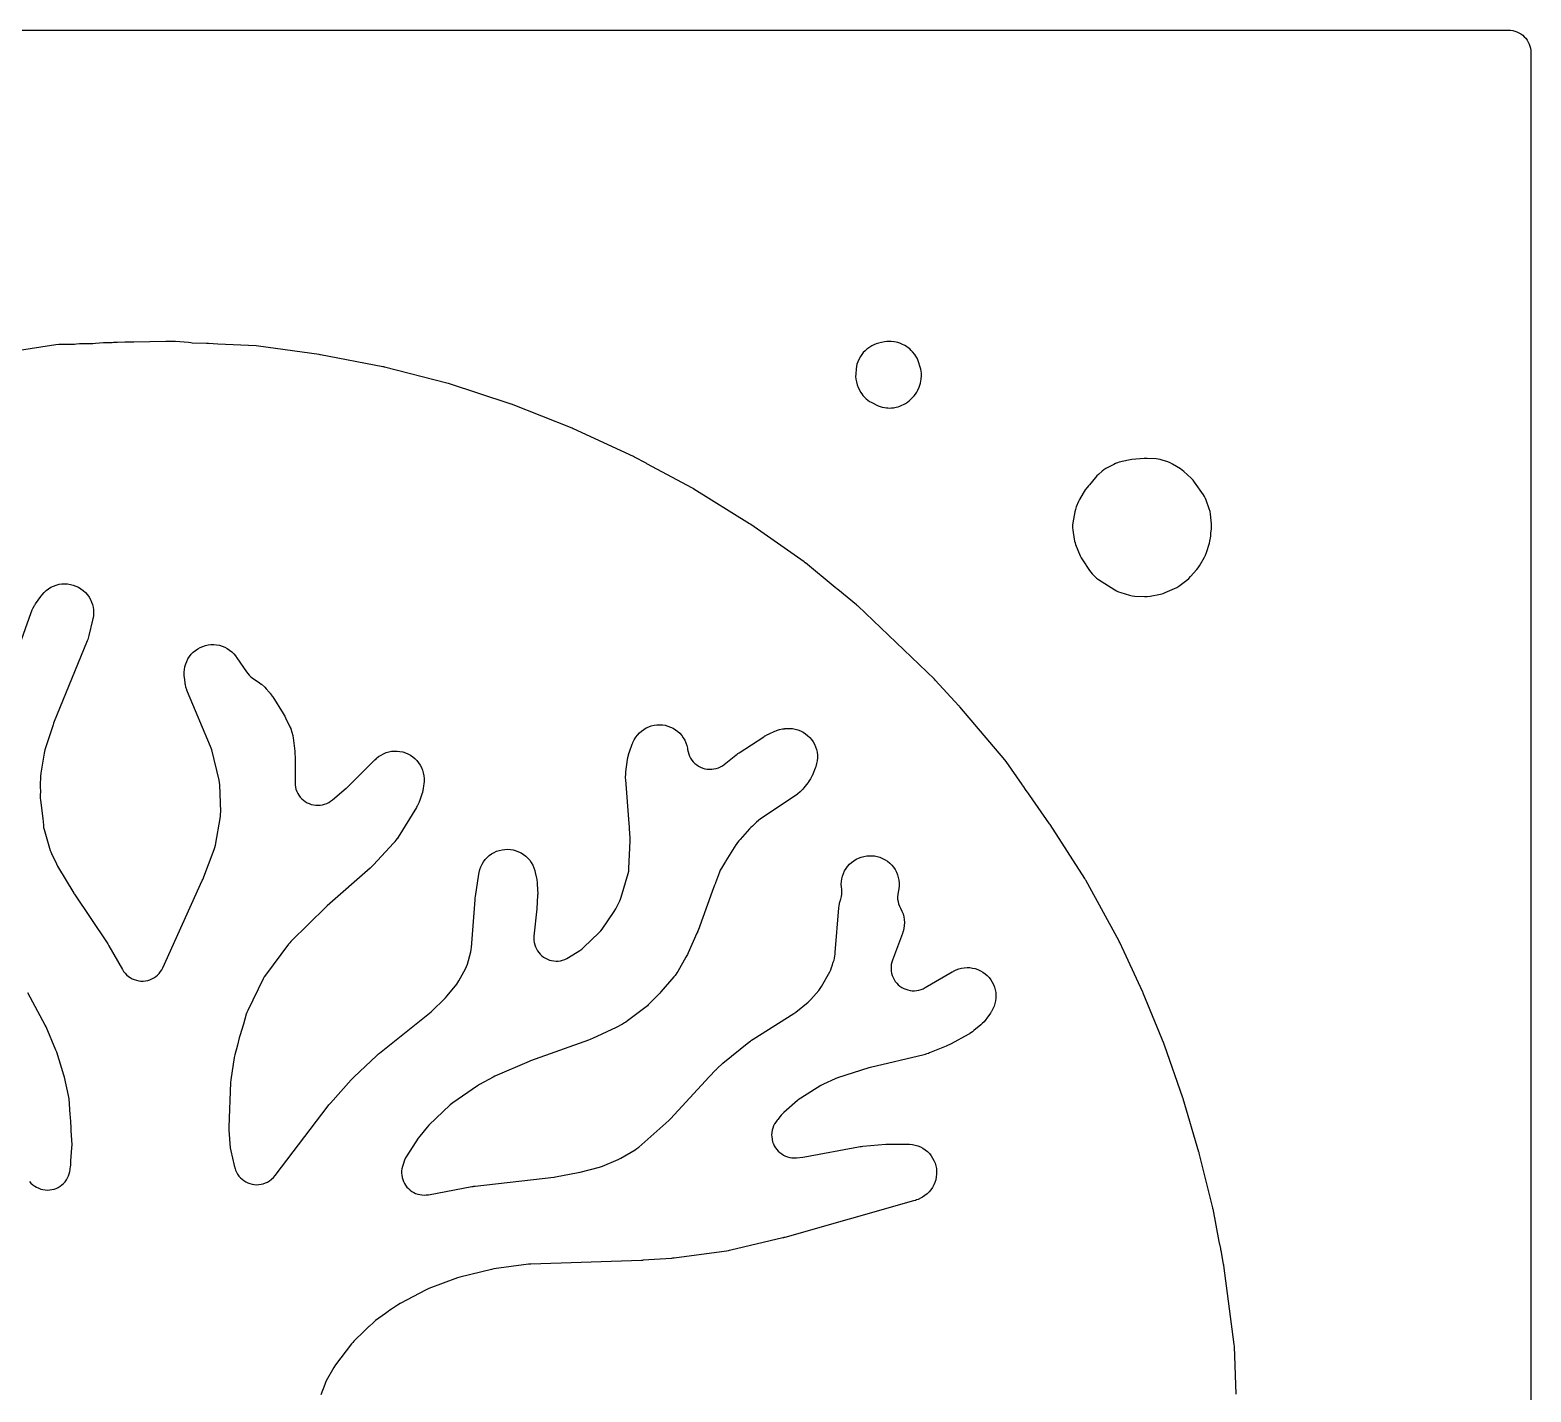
# Model space of a CAD drawing. Header units: millimetres. Extents: x 0 to 300, y 0 to 300.
# Drawn here: x 134.7 to 300.1, y 150 to 300.1 of the extents above; entities that cross this region are included whole.
import ezdxf

# ---------------------------------------------------------------- set-up
doc = ezdxf.new("R2010")
doc.units = ezdxf.units.MM
doc.layers.add('CUT', color=7, linetype='CONTINUOUS')

msp = doc.modelspace()

# ---------------------------------------------------------------- linework, layer by layer
at = {"layer": 'CUT'}
for points in [[(2.4114, 300.1485), (297.5886, 300.1485), (297.8947, 300.1335), (298.1371, 300.0975), (298.3748, 300.038), (298.6056, 299.9554), (298.8271, 299.8507), (299.0373, 299.7247), (299.2341, 299.5787), (299.4156, 299.4142), (299.5802, 299.2326), (299.7262, 299.0358), (299.8521, 298.8256), (299.9569, 298.6041), (300.0395, 298.3734), (300.099, 298.1357), (300.135, 297.8933), (300.15, 297.5872), (300.15, 297.0119), (300.15, 2.4114)], [(267.6623, 149.7432), (267.4548, 155.0187), (267.4354, 155.2458), (266.2937, 163.9439), (266.2898, 163.9718), (266.2891, 163.9768), (266.2696, 164.0939), (265.9848, 165.5803), (265.9761, 165.645), (265.9718, 165.6752), (265.971, 165.6806), (265.9489, 165.8069), (265.7924, 166.5852), (265.1045, 170.1765), (265.0995, 170.2017), (265.0986, 170.2061), (265.075, 170.3114), (263.5845, 176.332), (263.5681, 176.3949), (263.5642, 176.4089), (263.5511, 176.455), (261.8136, 182.323), (261.8067, 182.346), (261.8054, 182.35), (261.7739, 182.446), (259.7455, 188.2189), (259.7218, 188.2834), (259.7164, 188.2977), (259.6978, 188.3449), (257.4151, 193.9676), (257.4059, 193.99), (257.4042, 193.9939), (257.3631, 194.087), (254.8206, 199.5436), (254.8078, 199.5707), (254.8055, 199.5755), (254.748, 199.6878), (251.0721, 206.4409), (251.0549, 206.4719), (251.0518, 206.4774), (250.9749, 206.605), (247.145, 212.5505), (247.1146, 212.5966), (247.1077, 212.6067), (247.0846, 212.6403), (244.8932, 215.7713), (244.8078, 215.8979), (244.788, 215.9268), (244.7844, 215.9319), (244.7175, 216.0224), (244.4429, 216.4147), (244.2319, 216.7319), (244.105, 216.9059), (244.0571, 216.9659), (242.2854, 219.4974), (242.1472, 219.6769), (237.1883, 225.5487), (237.1433, 225.6005), (237.133, 225.6121), (237.0989, 225.6495), (234.486, 228.4597), (234.4671, 228.4798), (234.4638, 228.4833), (234.3822, 228.5652), (225.9481, 236.6542), (225.9206, 236.6801), (225.9156, 236.6847), (225.7957, 236.7894), (223.7389, 238.472), (223.6468, 238.5527), (223.4679, 238.6937), (220.1704, 241.3914), (220.1433, 241.4132), (220.1386, 241.417), (220.0216, 241.5046), (214.1461, 245.64), (214.1239, 245.6554), (214.12, 245.6581), (214.0254, 245.7201), (207.885, 249.5465), (207.8582, 249.5629), (207.8534, 249.5658), (207.7385, 249.6313), (202.6914, 252.3349), (202.6846, 252.3387), (202.6515, 252.3572), (202.6455, 252.3605), (202.6085, 252.3793), (201.3447, 253.0562), (201.32, 253.0693), (201.3157, 253.0716), (201.2105, 253.1233), (194.6045, 256.1828), (194.5797, 256.1942), (194.5753, 256.1961), (194.4695, 256.2408), (187.7767, 258.8897), (187.7493, 258.9004), (187.7444, 258.9023), (187.6278, 258.9436), (180.8102, 261.1696), (180.781, 261.1789), (180.7759, 261.1805), (180.6521, 261.2158), (173.7572, 262.9899), (173.7277, 262.9973), (173.7225, 262.9986), (173.5978, 263.0257), (166.7123, 264.3401), (166.6886, 264.3445), (166.6844, 264.3452), (166.5843, 264.3613), (159.8681, 265.2968), (159.6301, 265.3184), (155.4139, 265.4988), (154.3662, 265.5957), (154.3299, 265.5988), (154.3234, 265.5993), (154.1703, 265.6064), (152.5606, 265.6327), (152.4195, 265.6648), (152.1709, 265.6956), (150.7323, 265.801), (150.5024, 265.8073), (149.9731, 265.7973), (149.9154, 265.8015), (149.6834, 265.8077), (146.1478, 265.7372), (145.3517, 265.7502), (145.3171, 265.7505), (145.311, 265.7505), (145.1656, 265.7466), (144.3554, 265.7015), (144.0248, 265.6949), (143.9664, 265.693), (143.9533, 265.6924), (143.9102, 265.6902), (143.7403, 265.6799), (143.0144, 265.6662), (142.9777, 265.6653), (142.971, 265.665), (142.8163, 265.655), (141.9317, 265.5703), (141.614, 265.551), (140.1707, 265.5479), (139.8288, 265.5237), (139.6182, 265.4941), (137.8916, 265.4636), (137.5541, 265.4347), (133.0769, 264.7432)], [(133.3639, 231.779), (134.8263, 235.948), (134.8882, 236.1119), (134.8999, 236.1409), (135.0344, 236.4335), (135.1956, 236.7123), (135.2125, 236.7386), (135.3106, 236.8838), (135.8936, 237.7044), (136.0066, 237.8553), (136.0275, 237.8817), (136.2555, 238.1426), (136.4864, 238.3585), (136.7378, 238.5502), (137.0071, 238.7156), (137.2917, 238.8532), (137.5886, 238.9615), (137.895, 239.0394), (138.2076, 239.0862), (138.5233, 239.1014), (138.839, 239.0848), (139.1514, 239.0365), (139.4574, 238.9572), (139.7538, 238.8475), (140.0378, 238.7087), (140.3064, 238.542), (140.5569, 238.3492), (140.7996, 238.1201), (141.021, 237.8652), (141.2013, 237.612), (141.3505, 237.3539), (141.4746, 237.0827), (141.5724, 236.8011), (141.6432, 236.5115), (141.6862, 236.2164), (141.701, 235.9186), (141.6876, 235.6208), (141.6421, 235.2972), (141.6361, 235.2659), (141.5989, 235.0921), (141.1948, 233.4017), (141.1587, 233.2625), (141.1518, 233.2377), (141.0638, 232.9642), (141.0549, 232.94), (141.0031, 232.8059), (137.3005, 223.746), (137.2871, 223.7126), (137.2847, 223.7064), (137.2336, 223.5637), (136.3318, 220.7762), (136.2816, 220.5989), (136.2445, 220.4184), (135.8791, 218.2301), (135.8457, 217.8773), (135.8217, 216.8627), (135.8295, 216.5975), (135.853, 216.3138), (135.8275, 215.6746), (135.8279, 215.4642), (135.8461, 215.2546), (136.1091, 213.2187), (136.1691, 212.4927), (136.2028, 212.2414), (136.2618, 211.9948), (136.9322, 209.7108), (136.9926, 209.5305), (137.0666, 209.3553), (137.6025, 208.2101), (137.7233, 207.9831), (139.5222, 204.9855), (139.5352, 204.9641), (139.5376, 204.9603), (139.5947, 204.8715), (143.1975, 199.5229), (143.2762, 199.401), (143.3282, 199.317), (143.4022, 199.192), (144.8868, 196.5708), (145.0208, 196.3596), (145.1752, 196.1629), (145.3485, 195.9825), (145.539, 195.8204), (145.7447, 195.6782), (145.9636, 195.5572), (146.1934, 195.4586), (146.432, 195.3836), (146.6769, 195.3327), (146.9257, 195.3066), (147.1758, 195.3054), (147.4247, 195.3293), (147.6701, 195.3779), (147.9093, 195.4508), (148.1401, 195.5472), (148.3601, 195.6662), (148.5671, 195.8066), (148.759, 195.967), (148.934, 196.1457), (149.0902, 196.341), (149.2261, 196.551), (149.3404, 196.7735), (153.6774, 206.3722), (153.6885, 206.3973), (153.6905, 206.4018), (153.7345, 206.5086), (155.0024, 209.805), (155.0791, 210.0377), (155.1326, 210.2768), (155.6822, 213.4572), (155.7126, 213.7085), (155.7175, 213.9616), (155.6238, 216.9366), (155.6019, 217.1975), (155.5528, 217.4546), (154.7346, 220.7844), (154.6798, 220.9744), (154.6102, 221.1595), (152.0613, 227.2017), (151.9976, 227.3631), (151.9868, 227.3923), (151.8904, 227.6968), (151.8226, 228.0089), (151.8175, 228.0396), (151.7925, 228.2115), (151.7229, 228.783), (151.705, 228.9674), (151.7026, 229.0004), (151.695, 229.341), (151.7188, 229.6508), (151.773, 229.9568), (151.8571, 230.2559), (151.9704, 230.5453), (152.1116, 230.822), (152.2795, 231.0835), (152.4724, 231.3271), (152.6884, 231.5506), (152.9253, 231.7516), (153.181, 231.9282), (153.4528, 232.0787), (153.7382, 232.2017), (154.0343, 232.2959), (154.3383, 232.3605), (154.6471, 232.3947), (154.9578, 232.3982), (155.2674, 232.3711), (155.5728, 232.3136), (155.8709, 232.2262), (156.1591, 232.1098), (156.4343, 231.9655), (156.6939, 231.7948), (156.9355, 231.5993), (157.1565, 231.3809), (157.374, 231.1188), (157.3938, 231.0923), (157.5013, 230.9413), (158.5516, 229.3852), (158.6902, 229.1992), (158.8454, 229.0268), (159.0159, 228.8696), (159.2002, 228.7288), (159.9877, 228.1833), (160.1706, 228.0483), (160.2024, 228.0232), (160.5419, 227.7212), (160.5705, 227.6925), (160.7259, 227.5265), (161.0616, 227.1457), (161.1586, 227.031), (161.1756, 227.0102), (161.3555, 226.7697), (161.3707, 226.7475), (161.4533, 226.622), (162.5983, 224.8045), (162.7046, 224.6248), (162.7734, 224.5008), (162.8696, 224.3154), (163.3498, 223.3234), (163.435, 223.134), (163.4493, 223.0998), (163.5765, 222.7401), (163.6632, 222.3686), (163.6696, 222.3321), (163.6999, 222.1266), (163.874, 220.6635), (163.8938, 220.4414), (163.9027, 220.2903), (163.9092, 220.0675), (163.9078, 217.1774), (163.9199, 216.9305), (163.9564, 216.6859), (164.0168, 216.4462), (164.1006, 216.2136), (164.207, 215.9904), (164.3348, 215.7788), (164.483, 215.5809), (164.65, 215.3986), (164.8342, 215.2337), (165.0337, 215.0877), (165.2467, 214.9622), (165.4711, 214.8583), (165.7046, 214.7772), (165.945, 214.7194), (166.19, 214.6857), (166.437, 214.6764), (166.6838, 214.6915), (166.9279, 214.7309), (167.1668, 214.7942), (167.3984, 214.8808), (167.6203, 214.9899), (167.8303, 215.1204), (168.0264, 215.2709), (169.5353, 216.5527), (169.5633, 216.5768), (169.5683, 216.5813), (169.682, 216.6872), (172.7083, 219.6879), (172.8423, 219.8143), (172.8668, 219.8364), (173.13, 220.0504), (173.3882, 220.2212), (173.6619, 220.3657), (173.9484, 220.4826), (174.2451, 220.5708), (174.549, 220.6294), (174.8572, 220.6579), (175.1667, 220.6559), (175.4745, 220.6235), (175.7776, 220.561), (176.0732, 220.469), (176.3582, 220.3484), (176.63, 220.2003), (176.8859, 220.0263), (177.1235, 219.8279), (177.3405, 219.6072), (177.5347, 219.3661), (177.7042, 219.1072), (177.8475, 218.8329), (177.9631, 218.5458), (178.0499, 218.2487), (178.1072, 217.9445), (178.1342, 217.6362), (178.1305, 217.297), (178.1285, 217.2641), (178.1128, 217.0801), (178.0788, 216.7702), (178.0509, 216.5675), (178.0449, 216.5315), (177.9562, 216.1322), (177.9464, 216.0971), (177.8858, 215.9016), (177.6677, 215.2603), (177.5951, 215.0648), (177.5812, 215.0303), (177.4041, 214.6531), (177.3864, 214.6204), (177.2824, 214.4397), (175.2646, 211.1503), (175.1642, 210.9952), (175.1456, 210.968), (174.9225, 210.6738), (174.9013, 210.6485), (174.7791, 210.51), (172.5536, 208.1079), (172.4177, 207.9686), (172.323, 207.8765), (172.1801, 207.7445), (167.4477, 203.5959), (167.4267, 203.5772), (167.4229, 203.5738), (167.3364, 203.4925), (163.449, 199.6583), (163.3207, 199.5219), (163.2029, 199.3763), (160.6476, 195.9618), (160.5148, 195.7655), (160.4011, 195.5574), (158.6946, 192.0493), (158.6064, 191.8453), (158.5366, 191.6343), (158.2347, 190.5637), (157.8165, 189.2761), (157.7511, 189.0335), (157.5779, 188.2348), (157.2744, 187.1588), (157.2113, 186.8711), (156.8228, 184.4175), (156.794, 184.1244), (156.6006, 179.1858), (156.608, 178.8716), (156.7788, 176.9057), (156.8299, 176.5753), (157.1931, 174.9546), (157.2992, 174.6039), (157.3561, 174.4559), (157.457, 174.2282), (157.58, 174.0117), (157.724, 173.8085), (157.8874, 173.6206), (158.0688, 173.4499), (158.2662, 173.2981), (158.4777, 173.1667), (158.7013, 173.057), (158.9346, 172.97), (159.1755, 172.9067), (159.4215, 172.8678), (159.6701, 172.8534), (159.9189, 172.8639), (160.1655, 172.8991), (160.4073, 172.9586), (160.642, 173.0419), (160.8672, 173.1481), (161.0808, 173.2762), (161.2805, 173.4249), (161.3242, 173.461), (161.5352, 173.6565), (161.7223, 173.875), (167.5617, 181.5456), (167.6551, 181.6634), (167.7202, 181.7421), (167.8183, 181.856), (170.1137, 184.4166), (170.2181, 184.5284), (170.2906, 184.6029), (170.3995, 184.7104), (172.9096, 187.0881), (173.0281, 187.1957), (173.1102, 187.2671), (173.2332, 187.3696), (178.7353, 191.7551), (178.9155, 191.9134), (180.4873, 193.4342), (180.696, 193.6629), (181.731, 194.948), (181.865, 195.1308), (181.9818, 195.3249), (182.6967, 196.6441), (182.8166, 196.8986), (182.9072, 197.165), (183.2859, 198.5262), (183.3406, 198.7688), (183.3709, 199.0157), (183.7501, 204.2494), (183.7636, 204.3957), (183.7747, 204.4949), (183.7939, 204.6406), (184.1625, 207.068), (184.195, 207.2512), (184.2016, 207.2838), (184.2862, 207.6151), (184.3929, 207.9082), (184.5282, 208.1893), (184.6906, 208.4557), (184.8786, 208.7046), (185.0904, 208.9337), (185.3238, 209.1406), (185.5765, 209.3234), (185.8462, 209.4803), (186.13, 209.6097), (186.4253, 209.7103), (186.7291, 209.7812), (187.0384, 209.8216), (187.3502, 209.8312), (187.6614, 209.8099), (187.969, 209.7578), (188.2699, 209.6755), (188.5611, 209.5638), (188.8399, 209.4237), (189.1034, 209.2568), (189.3491, 209.0646), (189.5745, 208.8489), (189.7775, 208.612), (189.9559, 208.3562), (190.1082, 208.0839), (190.2327, 207.7979), (190.3375, 207.4724), (190.3461, 207.4403), (190.3898, 207.2595), (190.5242, 206.6352), (190.5537, 206.4833), (190.5584, 206.456), (190.5984, 206.1493), (190.6008, 206.1217), (190.6113, 205.9673), (190.6619, 204.8941), (190.655, 204.7712), (190.564, 203.2818), (190.2431, 200.2661), (190.2291, 200.0228), (190.2389, 199.7793), (190.2724, 199.538), (190.3292, 199.301), (190.4088, 199.0707), (190.5104, 198.8492), (190.6331, 198.6387), (190.7757, 198.4412), (190.9369, 198.2584), (191.1151, 198.0922), (191.3087, 197.9442), (191.5157, 197.8157), (191.7343, 197.7079), (191.9623, 197.622), (192.1976, 197.5587), (192.4379, 197.5185), (192.681, 197.502), (192.9246, 197.5092), (193.1663, 197.5401), (193.4039, 197.5943), (193.635, 197.6714), (193.8575, 197.7707), (194.0693, 197.8912), (195.3154, 198.6825), (195.5179, 198.8258), (195.7053, 198.9884), (197.4321, 200.6441), (197.6049, 200.8273), (197.7584, 201.0271), (199.0905, 202.9543), (199.2685, 203.2547), (199.7116, 204.1377), (199.8051, 204.3476), (199.8789, 204.5652), (200.6239, 207.1448), (200.6879, 207.4267), (200.719, 207.7141), (200.8709, 210.7638), (200.8662, 211.0858), (200.7875, 212.0781), (200.7782, 212.2723), (200.7417, 212.6559), (200.3585, 217.4893), (200.3479, 217.6919), (200.347, 217.7281), (200.3588, 218.1336), (200.3618, 218.1696), (200.3842, 218.3713), (200.5722, 219.7315), (200.6042, 219.9257), (200.6109, 219.9601), (200.7053, 220.342), (200.7155, 220.3756), (200.7776, 220.5623), (201.0816, 221.4024), (201.1488, 221.5746), (201.1616, 221.605), (201.3081, 221.9116), (201.4686, 222.1767), (201.6545, 222.4247), (201.8639, 222.6532), (202.0947, 222.86), (202.3448, 223.0431), (202.6117, 223.2007), (202.8928, 223.3312), (203.1854, 223.4334), (203.4866, 223.5063), (203.7935, 223.5493), (204.1032, 223.5618), (204.4126, 223.5437), (204.7188, 223.4953), (205.0186, 223.417), (205.3093, 223.3095), (205.5881, 223.174), (205.8521, 223.0117), (206.0988, 222.8241), (206.3259, 222.6132), (206.5312, 222.381), (206.7126, 222.1297), (206.8683, 221.8617), (206.997, 221.5798), (207.0972, 221.2865), (207.1681, 220.9848), (207.1903, 220.8181), (207.2358, 220.5711), (207.306, 220.3299), (207.3999, 220.097), (207.5168, 219.8746), (207.6554, 219.6652), (207.8143, 219.4707), (207.9919, 219.2931), (208.1864, 219.1342), (208.3959, 218.9957), (208.6183, 218.8788), (208.8512, 218.7849), (209.0924, 218.7148), (209.3394, 218.6693), (209.5898, 218.6488), (209.8409, 218.6535), (210.0903, 218.6834), (210.3354, 218.7382), (210.5738, 218.8173), (210.8031, 218.9199), (211.0209, 219.0449), (211.225, 219.1913), (212.494, 220.201), (212.6335, 220.3067), (212.7298, 220.3763), (212.874, 220.4754), (215.5723, 222.2384), (215.7045, 222.321), (215.7285, 222.3352), (216.0026, 222.4834), (216.0277, 222.4957), (216.1691, 222.5611), (216.7931, 222.8342), (216.9628, 222.9036), (216.9934, 222.9152), (217.3138, 223.0195), (217.6429, 223.092), (217.6752, 223.0975), (217.8566, 223.1237), (217.8823, 223.1268), (218.0662, 223.1443), (218.0991, 223.1466), (218.4384, 223.1536), (218.7471, 223.1295), (219.052, 223.0752), (219.35, 222.9911), (219.6383, 222.8782), (219.9141, 222.7375), (220.1747, 222.5703), (220.4176, 222.3783), (220.6405, 222.1633), (220.8411, 221.9275), (221.0176, 221.6731), (221.1682, 221.4025), (221.2915, 221.1185), (221.3862, 220.8237), (221.4515, 220.521), (221.4867, 220.2134), (221.4914, 219.9038), (221.4657, 219.5952), (221.4098, 219.2906), (221.316, 218.9645), (221.3053, 218.9333), (221.2413, 218.76), (220.9769, 218.0954), (220.9058, 217.9284), (220.8923, 217.8989), (220.7396, 217.6022), (220.559, 217.3217), (220.5401, 217.2954), (220.431, 217.1503), (220.0005, 216.6058), (219.875, 216.4555), (219.852, 216.4292), (219.6005, 216.1717), (219.3236, 215.9419), (219.2956, 215.921), (219.1356, 215.8081), (215.2137, 213.1915), (214.986, 213.0201), (214.7794, 212.8239), (214.4516, 212.4751), (214.3266, 212.3749), (214.166, 212.2346), (214.018, 212.0811), (212.9878, 210.9175), (212.8361, 210.7561), (212.6755, 210.5672), (212.5344, 210.3634), (212.521, 210.3419), (212.5093, 210.3247), (211.4016, 208.5498), (211.3611, 208.475), (210.9083, 207.7461), (210.785, 207.523), (210.685, 207.2885), (210.2626, 206.1382), (210.2497, 206.1102), (210.159, 205.8872), (209.9092, 205.1758), (208.3342, 200.8866), (208.2909, 200.7742), (208.2602, 200.6983), (208.2133, 200.5874), (207.2542, 198.4173), (207.1669, 198.2335), (207.1043, 198.1104), (207.0072, 197.9316), (206.1037, 196.3707), (206.0139, 196.2234), (205.9973, 196.1975), (205.7979, 195.9162), (205.7789, 195.8919), (205.6697, 195.7584), (204.2476, 194.0993), (204.112, 193.9625), (203.2063, 193.0484), (202.8498, 192.6886), (202.7456, 192.5834), (202.0379, 192.0018), (200.5688, 190.9245), (200.3631, 190.7839), (200.2204, 190.6931), (200.0057, 190.5665), (199.2993, 190.1808), (196.6856, 188.9696), (196.5333, 188.9031), (196.4289, 188.8602), (196.2738, 188.8005), (189.8832, 186.5018), (189.8556, 186.4917), (189.8506, 186.4898), (189.7358, 186.4437), (185.9471, 184.8126), (185.7434, 184.7138), (184.2377, 183.8968), (184.0072, 183.755), (181.3106, 181.8884), (181.1541, 181.7707), (181.0072, 181.6412), (178.6556, 179.3964), (178.4596, 179.1865), (177.6505, 178.2136), (177.4691, 177.966), (176.2334, 176.042), (176.0999, 175.8072), (175.9926, 175.5595), (175.8128, 175.0742), (175.7404, 174.8456), (175.6902, 174.6111), (175.6627, 174.3729), (175.6581, 174.1331), (175.6766, 173.894), (175.7179, 173.6578), (175.7816, 173.4266), (175.8671, 173.2026), (175.9738, 172.9878), (176.1005, 172.7842), (176.2461, 172.5937), (176.4094, 172.4181), (176.5887, 172.2588), (176.7824, 172.1175), (176.9888, 171.9954), (177.2059, 171.8937), (177.4318, 171.8132), (177.6644, 171.7547), (177.9015, 171.7188), (178.1409, 171.7057), (178.3805, 171.7157), (178.618, 171.7485), (183.4158, 172.6486), (183.5479, 172.6709), (183.638, 172.6845), (183.7709, 172.7021), (192.4484, 173.6952), (192.48, 173.6991), (192.4858, 173.6998), (192.6183, 173.7203), (195.1318, 174.1785), (195.3334, 174.2239), (197.4741, 174.8002), (197.7892, 174.908), (199.5433, 175.6419), (199.8398, 175.7898), (201.4009, 176.7023), (201.6035, 176.8342), (201.7924, 176.9852), (205.1138, 179.9125), (205.3045, 180.0997), (209.5598, 184.7466), (210.3095, 185.4988), (210.3716, 185.561), (210.4232, 185.6128), (211.0601, 186.2518), (213.944, 188.5634), (214.1131, 188.6913), (214.2303, 188.7748), (214.4063, 188.8929), (218.8806, 191.7145), (219.1196, 191.8856), (220.4736, 192.9811), (220.633, 193.1218), (220.7799, 193.2754), (221.6438, 194.2596), (221.8117, 194.4732), (221.9554, 194.7038), (222.8489, 196.3282), (222.9569, 196.5496), (223.0426, 196.7807), (223.139, 197.0861), (223.1981, 197.2588), (223.2095, 197.2894), (223.2462, 197.3754), (223.3266, 197.5909), (223.3868, 197.8129), (223.4264, 198.0394), (223.445, 198.2687), (223.4453, 198.2754), (223.4563, 198.4606), (223.8726, 203.3746), (223.8959, 203.5814), (223.9011, 203.6182), (223.9819, 204.0264), (223.9911, 204.0623), (224.0484, 204.2625), (224.0738, 204.3427), (224.1419, 204.6072), (224.1807, 204.8776), (224.1898, 205.1505), (224.1691, 205.4229), (224.1366, 205.6699), (224.1232, 205.9816), (224.1396, 206.285), (224.1851, 206.5855), (224.2594, 206.8801), (224.3618, 207.1663), (224.4913, 207.4411), (224.6468, 207.7023), (224.8267, 207.9471), (225.0295, 208.1735), (225.2531, 208.3793), (225.4955, 208.5625), (225.7545, 208.7214), (226.0277, 208.8546), (226.3124, 208.9609), (226.606, 209.0391), (226.9299, 209.0926), (227.1735, 209.1131), (227.4494, 209.1156), (227.7707, 209.0892), (228.0796, 209.0324), (228.3814, 208.9451), (228.6729, 208.8281), (228.9514, 208.6825), (229.2139, 208.51), (229.4578, 208.3121), (229.6808, 208.0908), (229.8807, 207.8484), (230.0553, 207.5873), (230.203, 207.31), (230.3223, 207.0194), (230.412, 206.7183), (230.4713, 206.4098), (230.4994, 206.0969), (230.4962, 205.7828), (230.4617, 205.4705), (230.3806, 205.0906), (230.3397, 204.8335), (230.3257, 204.5736), (230.3388, 204.3136), (230.3788, 204.0565), (230.4454, 203.8048), (230.5377, 203.5615), (230.6549, 203.329), (230.8148, 203.0125), (230.9301, 202.7104), (231.0138, 202.398), (231.065, 202.0787), (231.0831, 201.7558), (231.0679, 201.4327), (231.0196, 201.1129), (230.931, 200.7697), (230.9207, 200.7368), (230.8582, 200.5543), (229.7624, 197.6039), (229.6884, 197.37), (229.6376, 197.13), (229.6106, 196.8861), (229.6077, 196.6408), (229.6288, 196.3964), (229.6738, 196.1552), (229.7421, 195.9196), (229.8333, 195.6919), (229.9463, 195.4741), (230.0802, 195.2685), (230.2335, 195.077), (230.4048, 194.9015), (230.5926, 194.7436), (230.7949, 194.6048), (231.0099, 194.4866), (231.2354, 194.39), (231.4692, 194.3159), (231.7092, 194.2651), (231.9531, 194.2381), (232.1984, 194.2352), (232.4428, 194.2563), (232.684, 194.3012), (232.9196, 194.3696), (233.1474, 194.4607), (233.3651, 194.5737), (236.3449, 196.3109), (236.4508, 196.3704), (236.5083, 196.4014), (236.7979, 196.5408), (237.0871, 196.6475), (237.3834, 196.725), (237.686, 196.7733), (237.9917, 196.7919), (238.2979, 196.7808), (238.6015, 196.7398), (238.8997, 196.6696), (239.1896, 196.5706), (239.4685, 196.4439), (239.7338, 196.2907), (239.9829, 196.1124), (240.2135, 195.9107), (240.4233, 195.6875), (240.6105, 195.445), (240.7731, 195.1854), (240.9098, 194.9112), (241.0191, 194.625), (241.1, 194.3295), (241.1518, 194.0276), (241.174, 193.7221), (241.1664, 193.4158), (241.1289, 193.1117), (241.0621, 192.8128), (240.9665, 192.5217), (240.8431, 192.2414), (240.6785, 191.9487), (240.6611, 191.921), (240.5602, 191.7687), (240.1715, 191.2122), (240.0737, 191.0786), (240.0557, 191.0551), (239.8601, 190.8219), (239.6448, 190.6069), (239.6229, 190.5869), (239.4982, 190.478), (238.7514, 189.8538), (238.6097, 189.741), (238.5838, 189.7214), (238.2848, 189.517), (238.2572, 189.5001), (238.1006, 189.4089), (236.2286, 188.3791), (236.0344, 188.2795), (235.9007, 188.2158), (235.701, 188.1277), (233.8545, 187.3761), (233.7202, 187.3244), (233.6959, 187.3156), (233.4219, 187.2279), (233.3971, 187.221), (233.2577, 187.1851), (227.3558, 185.7844), (227.32, 185.7756), (227.3135, 185.774), (227.1645, 185.7313), (223.7056, 184.6242), (223.4368, 184.5208), (222.1703, 183.9475), (221.8806, 183.7927), (219.6487, 182.4042), (219.4737, 182.2848), (219.3095, 182.151), (217.7954, 180.8067), (217.6491, 180.6658), (217.5148, 180.5136), (217.1291, 180.0388), (217.0467, 179.9516), (216.895, 179.7554), (216.7635, 179.5451), (216.6535, 179.3228), (216.5661, 179.0907), (216.5021, 178.8512), (216.4622, 178.6064), (216.4467, 178.3589), (216.4557, 178.1111), (216.4893, 177.8654), (216.4976, 177.8308), (216.4983, 177.8264), (216.5073, 177.7905), (216.5471, 177.6242), (216.5538, 177.6049), (216.5577, 177.5896), (216.61, 177.4432), (216.6285, 177.3899), (216.6309, 177.3848), (216.6399, 177.3597), (216.7441, 177.139), (216.8693, 176.9294), (217.0144, 176.7331), (217.178, 176.5519), (217.3584, 176.3875), (217.554, 176.2414), (217.7629, 176.1152), (217.9832, 176.0099), (218.2126, 175.9266), (218.4491, 175.8661), (218.6904, 175.8289), (218.9341, 175.8154), (219.178, 175.8258), (219.8723, 175.8894), (220.1032, 175.9214), (226.0346, 177.029), (226.2134, 177.0579), (226.3352, 177.0747), (226.5152, 177.0949), (229.0508, 177.3187), (229.2228, 177.3299), (229.3397, 177.3348), (229.512, 177.3381), (231.4122, 177.3307), (231.5963, 177.3254), (231.6292, 177.3237), (231.9661, 177.2891), (232.2688, 177.2276), (232.5641, 177.1367), (232.849, 177.0173), (233.1208, 176.8704), (233.3769, 176.6976), (233.6148, 176.5006), (233.8322, 176.2811), (234.027, 176.0413), (234.1974, 175.7836), (234.3416, 175.5104), (234.4584, 175.2244), (234.5465, 174.9283), (234.6052, 174.625), (234.6338, 174.3174), (234.6321, 174.0084), (234.6001, 173.7012), (234.5381, 173.3985), (234.4466, 173.1034), (234.3267, 172.8187), (234.1794, 172.5472), (234.0062, 172.2913), (233.8087, 172.0538), (233.5889, 171.8367), (233.3488, 171.6423), (233.0908, 171.4723), (232.7911, 171.3147), (232.7613, 171.3008), (232.6082, 171.2342), (232.4295, 171.1673), (232.297, 171.1218), (232.1002, 171.0601), (217.8873, 167.0362), (217.8089, 167.0149), (217.7554, 167.001), (217.6765, 166.9814), (211.9476, 165.6247), (211.7657, 165.5864), (211.6415, 165.5634), (211.4579, 165.5341), (205.7134, 164.7634), (205.5946, 164.7494), (205.5137, 164.7411), (205.3945, 164.7309), (202.2735, 164.5134), (202.2055, 164.5093), (202.1593, 164.5069), (202.0913, 164.5041), (189.9096, 164.0987), (189.6576, 164.0775), (185.8199, 163.5583), (185.5618, 163.5095), (182.0748, 162.6577), (181.8027, 162.5746), (178.6534, 161.4126), (178.3518, 161.2781), (175.485, 159.7648), (175.1969, 159.5868), (174.555, 159.1273), (174.3782, 159.024), (174.1893, 158.8884), (173.8812, 158.645), (172.788, 157.8625), (172.5102, 157.6316), (172.1033, 157.2403), (172.0602, 157.2062), (171.798, 156.967), (171.5737, 156.7309), (170.3991, 155.6014), (170.2656, 155.4627), (170.1432, 155.3142), (168.3657, 152.9804), (168.1714, 152.6839), (167.3528, 151.2169), (167.2598, 151.0329), (167.1824, 150.8419), (166.7732, 149.7001)], [(134.6232, 173.1908), (134.7956, 173.0319), (135.022, 172.8421), (135.2195, 172.6925), (135.4309, 172.5632), (135.6541, 172.4554), (135.8868, 172.3703), (136.1268, 172.3087), (136.3718, 172.2711), (136.6192, 172.2579), (136.8668, 172.2693), (137.112, 172.3051), (137.3524, 172.3651), (137.5857, 172.4485), (137.8097, 172.5547), (138.022, 172.6825), (138.2206, 172.8306), (138.4036, 172.9978), (138.5691, 173.1822), (138.7155, 173.3821), (138.8415, 173.5955), (138.9457, 173.8203), (139.0271, 174.0544), (139.085, 174.2953), (139.1187, 174.5408), (139.1241, 174.6027), (139.1606, 174.8112), (139.1869, 175.0075), (139.1976, 175.2053), (139.2018, 175.4945), (139.3256, 176.9148), (139.3316, 177.2628), (139.2502, 178.8162), (139.252, 178.9435), (139.2453, 179.1664), (139.2002, 179.7693), (139.1727, 180.2944), (139.1415, 180.5782), (139.1382, 180.5975), (139.0093, 182.3193), (138.9572, 182.6732), (138.5034, 184.7224), (138.4442, 184.9419), (137.6399, 187.4622), (137.5572, 187.6845), (136.4653, 190.24), (136.3638, 190.4497), (134.4447, 193.9875)]]:
    msp.add_lwpolyline(points, dxfattribs=at)
for points in [[(225.7523, 262.7969), (225.7111, 262.2163), (225.7071, 261.9322), (225.7354, 261.6494), (225.7956, 261.3717), (225.8919, 261.0244), (225.988, 260.7436), (226.1167, 260.4761), (226.2602, 260.2182), (226.3722, 260.0358), (226.4994, 259.8636), (226.6409, 259.703), (226.716, 259.6247), (226.8764, 259.4717), (227.0498, 259.3336), (227.2348, 259.2113), (227.4298, 259.1059), (228.1957, 258.7348), (228.4144, 258.6415), (228.641, 258.5693), (228.8733, 258.519), (229.1095, 258.491), (229.2611, 258.4803), (229.4687, 258.4743), (229.676, 258.4855), (229.8818, 258.5139), (230.1574, 258.5637), (230.3775, 258.6138), (230.5922, 258.6836), (230.7997, 258.7725), (230.9864, 258.8626), (231.2039, 258.9812), (231.4086, 259.1208), (231.5985, 259.2799), (231.9722, 259.6261), (232.1463, 259.8042), (232.3017, 259.9988), (232.437, 260.2078), (232.5509, 260.4292), (232.7083, 260.7768), (232.7925, 260.9879), (232.8572, 261.2058), (232.9018, 261.4286), (232.926, 261.6546), (232.9517, 262.0723), (232.9551, 262.3065), (232.9365, 262.5399), (232.8962, 262.7706), (232.8345, 262.9966), (232.6452, 263.5804), (232.5676, 263.788), (232.4718, 263.988), (232.3587, 264.1787), (232.2292, 264.3586), (231.9899, 264.6617), (231.843, 264.8315), (231.6816, 264.9873), (231.5067, 265.1281), (231.32, 265.2526), (231.1229, 265.3599), (230.7821, 265.5259), (230.58, 265.6136), (230.371, 265.6832), (230.1566, 265.7341), (229.9386, 265.7659), (229.6381, 265.7963), (229.3852, 265.809), (229.1324, 265.796), (228.8821, 265.7576), (228.2294, 265.6231), (227.9697, 265.5549), (227.7189, 265.4593), (227.4797, 265.3373), (227.255, 265.1903), (226.9496, 264.9663), (226.7398, 264.7942), (226.55, 264.6003), (226.3822, 264.3871), (226.2386, 264.1569), (226.0564, 263.8263), (225.939, 263.5828), (225.8485, 263.3281), (225.786, 263.0651)], [(249.7961, 244.0162), (249.8339, 243.8145), (249.8881, 243.6167), (249.9583, 243.4239), (250.4683, 242.1851), (250.5716, 241.9652), (250.6957, 241.7564), (251.4889, 240.5587), (251.633, 240.3625), (251.7956, 240.1813), (252.0672, 239.9066), (252.2717, 239.7214), (252.4954, 239.5598), (254.2669, 238.4238), (254.4752, 238.304), (254.6941, 238.2047), (254.9214, 238.1269), (255.9081, 237.8413), (256.1948, 237.7764), (256.4871, 237.7455), (257.5574, 237.6958), (257.8602, 237.7), (258.1602, 237.7409), (259.3252, 237.9721), (259.5877, 238.0392), (259.8414, 238.1343), (260.8528, 238.5773), (261.0963, 238.7001), (261.325, 238.8488), (262.2131, 239.4979), (262.4335, 239.6791), (262.6318, 239.8843), (263.3239, 240.6873), (263.4674, 240.8705), (263.5933, 241.0661), (264.1453, 242.0188), (264.2722, 242.2693), (264.3702, 242.5325), (264.6963, 243.5854), (264.7533, 243.8039), (264.7846, 243.9923), (264.8201, 244.1309), (264.8578, 244.3795), (264.8704, 244.6306), (264.8704, 244.6928), (264.9255, 245.1511), (264.9432, 245.4268), (264.9304, 245.7028), (264.8209, 246.7777), (264.7743, 247.0667), (264.6941, 247.3482), (264.3603, 248.3044), (264.2755, 248.5159), (264.1719, 248.7187), (264.0501, 248.9112), (263.0716, 250.3133), (262.8969, 250.5357), (262.6981, 250.737), (261.8716, 251.4842), (261.6929, 251.6314), (261.5013, 251.7614), (260.6248, 252.2985), (260.3717, 252.4342), (260.1047, 252.5401), (259.4859, 252.745), (259.275, 252.8048), (259.0597, 252.8458), (258.8416, 252.8678), (257.8591, 252.9236), (257.5057, 252.9187), (256.1612, 252.8045), (255.9698, 252.7808), (255.7807, 252.7424), (254.7601, 252.4936), (254.5554, 252.4344), (254.3564, 252.3579), (254.1647, 252.2647), (253.2942, 251.7949), (253.0712, 251.659), (252.8635, 251.5006), (252.4622, 251.1598), (252.2909, 250.9999), (252.1353, 250.8247), (251.4836, 250.0178), (251.3828, 249.9104), (251.2421, 249.7301), (251.2063, 249.6743), (251.0232, 249.4475), (250.8973, 249.2774), (250.7862, 249.0971), (250.401, 248.4083), (250.281, 248.1632), (250.0293, 247.5693), (249.9326, 247.2984), (249.8675, 247.0182), (249.6596, 245.81), (249.6287, 245.5497), (249.6253, 245.2875), (249.6493, 245.0265)]]:
    msp.add_lwpolyline(points, close=True, dxfattribs=at)

doc.saveas('drawing.dxf')
